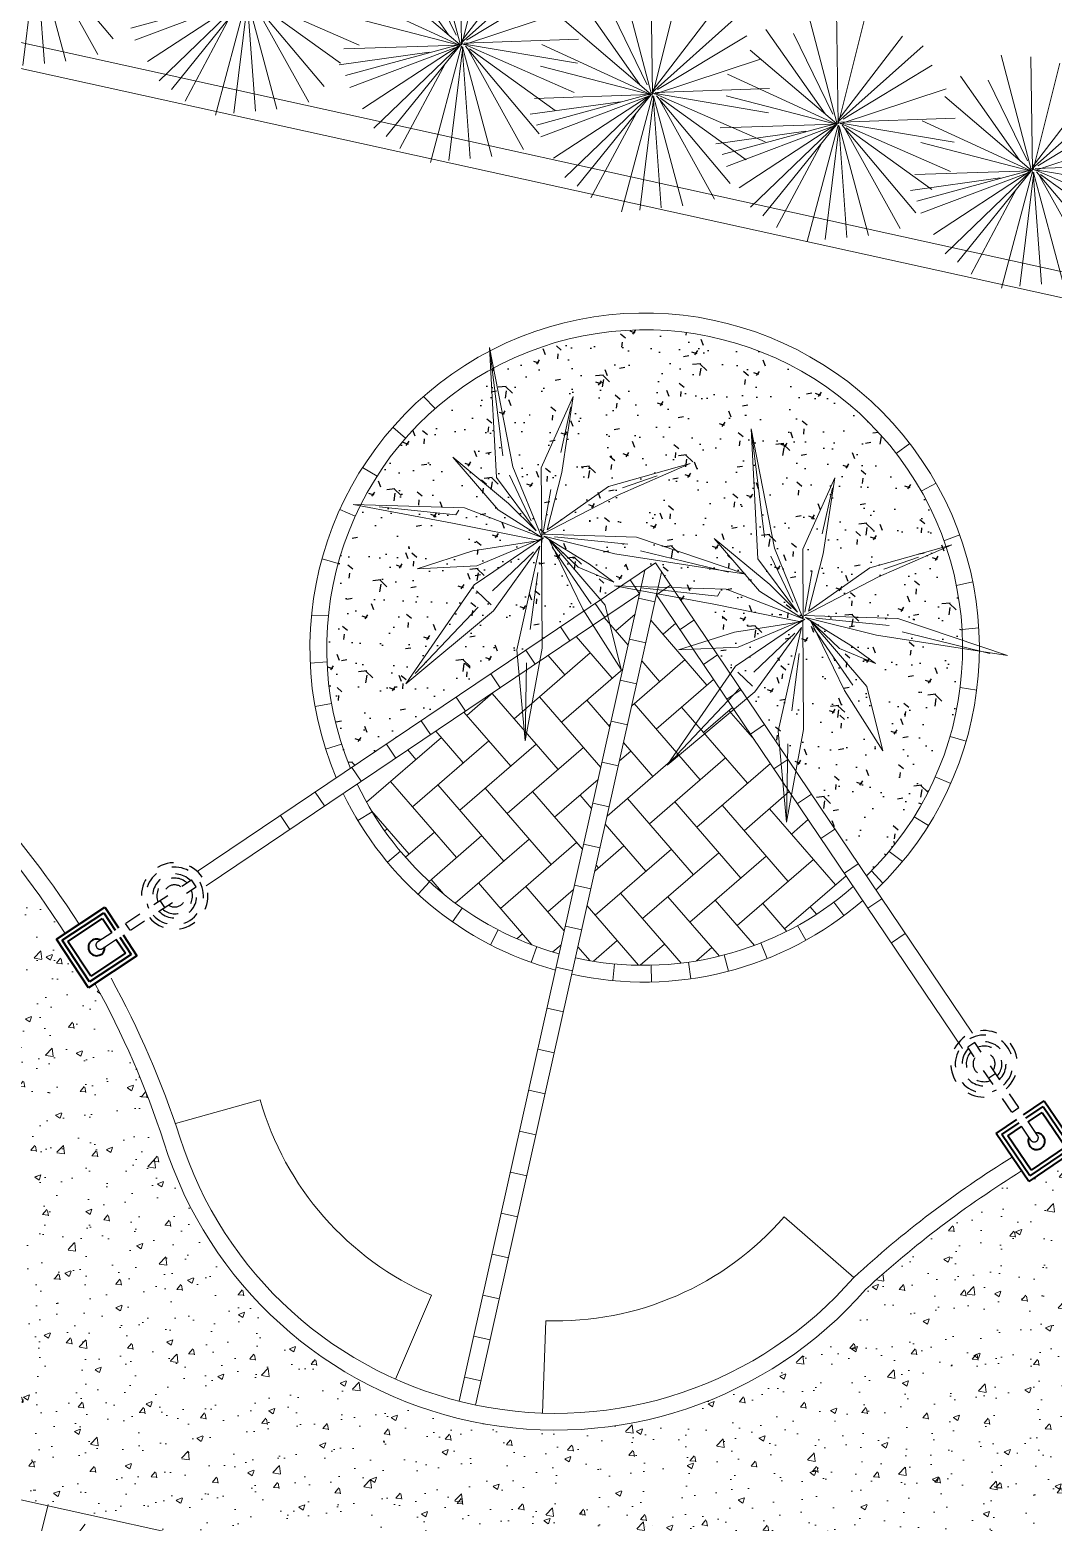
# Model space of a CAD drawing. Header units: metres. Extents: x 12093 to 20303, y 514 to 1412.
# Drawn here: x 19782.33 to 19788.42, y 686.67 to 695.55 of the extents above; entities that cross this region are included whole.
import ezdxf

# ---------------------------------------------------------------- set-up
doc = ezdxf.new("R2010")
doc.units = ezdxf.units.M
doc.linetypes.add('DASHED2', pattern=[9.525, 6.35, -3.175])
doc.layers.get('0').update_dxf_attribs({"lineweight": 13})
for name, color, linetype, lineweight in [('0-JARDI', 72, 'Continuous', 13), ('AMBI-GRASS', 104, 'Continuous', 20), ('grass', 64, 'Continuous', 13), ('JARDINERA', 132, 'Continuous', 40), ('Layer2', 43, 'Continuous', 20), ('MANZANAS-ORIGINALES', 147, 'Continuous', 9), ('SARDINEL', 52, 'Continuous', 20), ('TEX', 81, 'Continuous', 13), ('text.-piso', 35, 'Continuous', 5)]:
    doc.layers.add(name, color=color, linetype=linetype, lineweight=lineweight)
for name, color, linetype in [('LINEA1', 1, 'Continuous'), ('Proyecciones', 52, 'DASHED2'), ('textura', 61, 'Continuous')]:
    doc.layers.add(name, color=color, linetype=linetype)
pattern_1 = [(50, (19136.99335, 73.14804), (0.36436934, -0.03187817), [0.0381, -0.4191]), (355, (19136.99335, 73.14804), (-0.07048565, 0.38211329), [0.03048, -0.33528]), (100.451, (19137.0237, 73.1454), (0.293885, 0.35023338), [0.03238, -0.35618]), (46.1842, (19136.99335, 73.24964), (0.54215808, -0.08408466), [0.05715, -0.62865]), (96.6356, (19137.03853, 73.24264), (0.47480847, 0.4948511), [0.04857, -0.53427]), (351.184, (19136.99335, 73.24964), (0.4748092, 0.49485024), [0.04572, -0.50292]), (21, (19137.04415, 73.22424), (0.30322976, -0.20453104), [0.0381, -0.4191]), (326, (19137.04415, 73.22424), (0.12360406, 0.36837593), [0.03048, -0.33528]), (71.4514, (19137.06942, 73.2072), (0.42683298, 0.16384572), [0.03238, -0.35618]), (37.5, (19136.99335, 73.14804), (0.006177207, 0.169110078), [0, -0.331216, 0, -0.34036, 0, -0.33655]), (7.5, (19136.99335, 73.14804), (0.133639325, 0.20036115), [0, -0.194056, 0, -0.323596, 0, -0.12827]), (327.5, (19136.88007, 73.14804), (0.27118119, -0.011457488), [0, -0.127, 0, -0.39624, 0, -0.52578]), (317.5, (19136.82927, 73.14804), (0.29625836, 0.05085298), [0, -0.1651, 0, -0.263144, 0, -0.37338])]

# ---------------------------------------------------------------- blocks, each defined once
blk = doc.blocks.new('Arbust11')
for p, q in [((0.0378, 0.4871), (-0.0937, 0.9403)), ((0.0408, 0.4825), (0.0377, 0.9348)), ((0.0408, 0.5449), (0.1405, 0.941)), ((-0.1618, 0.888), (0.0377, 0.4856)), ((0.0439, 0.4856), (0.3088, 0.8724)), ((0.0595, 0.5199), (0.1997, 0.8474)), ((-0.0621, 0.5573), (-0.3332, 0.7944)), ((0.0377, 0.4856), (-0.274, 0.8225)), ((0.0439, 0.4794), (0.3805, 0.7788)), ((-0.3488, 0.7476), (0.0408, 0.4856)), ((0.0283, 0.4856), (-0.3738, 0.7039)), ((0.047, 0.4794), (0.4366, 0.6759)), ((0.0314, 0.4856), (-0.4049, 0.6104)), ((-0.433, 0.5262), (0.0439, 0.4825)), ((0.0439, 0.4825), (-0.4267, 0.4669)), ((-0.0527, 0.4794), (-0.4267, 0.3952)), ((0.0408, 0.4762), (-0.3893, 0.2673)), ((0.047, 0.4856), (0.499, 0.4263)), ((0.0501, 0.4794), (0.2901, 0.0832)), ((0.0533, 0.4887), (0.474, 0.5137)), ((0.0564, 0.4762), (0.3649, 0.1425)), ((0.072, 0.4762), (0.4647, 0.3484)), ((0.0408, 0.47), (-0.3364, 0.2174)), ((0.0408, 0.4731), (-0.274, 0.1581)), ((0.0377, 0.4669), (-0.2117, 0.0988)), ((0.0501, 0.4544), (-0.1088, 0.0209)), ((0.0501, 0.4638), (-0.0215, 0.0146)), ((0.0501, 0.4731), (0.4304, 0.2454)), ((0.0533, 0.47), (0.1935, 0.0177)), ((0.0533, 0.4451), (0.0907, 0.0271))]:
    blk.add_line(p, q)
blk = doc.blocks.new('fghgg')
at = {"layer": 'JARDINERA'}
for p, q in [((19983.6623, 670.5354), (19983.6623, 670.8816)), ((19983.6623, 670.8816), (19983.8107, 670.8816)), ((19983.687, 670.5601), (19983.687, 670.8569)), ((19983.687, 670.8569), (19983.8107, 670.8569)), ((19983.7117, 670.5848), (19983.7117, 670.8321)), ((19983.7117, 670.8321), (19983.8107, 670.8321)), ((19983.8601, 670.8816), (19984.0085, 670.8816)), ((19983.8601, 670.8569), (19983.9838, 670.8569)), ((19983.8601, 670.8321), (19983.9591, 670.8321)), ((19983.9591, 670.8321), (19983.9591, 670.5848)), ((19983.9838, 670.8569), (19983.9838, 670.5601)), ((19984.0085, 670.8816), (19984.0085, 670.5354)), ((19983.9838, 670.5601), (19983.687, 670.5601)), ((19983.9591, 670.5848), (19983.7117, 670.5848)), ((19984.0085, 670.5354), (19983.6623, 670.5354))]:
    blk.add_line(p, q, dxfattribs=at)
blk.add_arc((19983.8354, 670.7085), 0.0495, 120, 60, dxfattribs=at)
at = {"layer": 'Proyecciones', "ltscale": 0.005}
for p, q in [((19983.8601, 671.401), (19983.8107, 671.401)), ((19983.8107, 670.7332), (19983.8107, 671.401)), ((19983.8601, 670.7332), (19983.8601, 671.401)), ((19983.8601, 671.1784), (19983.8107, 671.1784)), ((19983.8601, 670.9311), (19983.8107, 670.9311))]:
    blk.add_line(p, q, dxfattribs=at)
for centre, radius, start, end in [((19983.8354, 671.265), 0.1979, 277.18076, 262.81924), ((19983.8354, 671.265), 0.1714, 278.29892, 261.70108), ((19983.8354, 671.265), 0.1309, 100.89339, 259.10661), ((19983.8354, 671.265), 0.1061, 103.47486, 256.52514), ((19983.8354, 671.265), 0.1309, 280.89339, 79.10661), ((19983.8354, 671.265), 0.1061, 283.47486, 76.52514), ((19983.8354, 671.265), 0.0657, 112.12793, 247.87207), ((19983.8354, 671.265), 0.0657, 292.12793, 67.87207), ((19983.8354, 670.7332), 0.0247, 180, 0)]:
    blk.add_arc(centre, radius, start, end, dxfattribs=at)
at = {"layer": 'SARDINEL'}
blk.add_line((19983.7117, 670.5848), (19983.7117, 670.5848), dxfattribs=at)
blk = doc.blocks.new('0Q62D')
at = {"color": 0, "linetype": 'ByBlock'}
for p, q in [((-0.05, 1.11), (0.07, 0.48)), ((-0.03, 0.53), (-0.05, 1.11)), ((-0.03, 0.96), (0.02, 0.52)), ((-0.33, 0.67), (-0.16, 0.38)), ((-0.24, 0.34), (-0.33, 0.67)), ((0.1, 0.29), (0.34, 0.61)), ((0.34, 0.61), (0.15, 0.24)), ((-0.99, 0.59), (-0.35, 0.33)), ((-0.47, 0.19), (-0.99, 0.59)), ((-0.47, 0.28), (-0.92, 0.55)), ((-0.02, 0.02), (-0.03, 0.53)), ((0.02, 0.52), (0.05, 0.51)), ((0.28, 0.34), (1, 0.54)), ((1, 0.54), (0.36, 0.26)), ((1, 0.54), (0.41, 0.33)), ((0.07, 0.48), (0, 0.01)), ((-0.16, 0.38), (-0.02, 0.02)), ((-0.44, 0.21), (-0.38, 0.31)), ((-0.35, 0.33), (0, 0)), ((0, 0), (-0.24, 0.34)), ((0, 0.01), (0.1, 0.29)), ((0.36, 0.26), (0, 0.01)), ((0.03, 0.05), (0.28, 0.34)), ((0.08, 0.09), (0.31, 0.27)), ((-0.05, 0.01), (-0.47, 0.19)), ((-0.09, 0.04), (-0.36, 0.22)), ((0.15, 0.24), (0.03, 0.05)), ((0, 0.01), (0.39, 0.1)), ((0.39, 0.1), (0.83, 0.01)), ((-1.16, -0.15), (-0.66, 0.01)), ((-0.66, 0.01), (-0.05, 0.01)), ((-0.01, 0.01), (-0.62, -0.13)), ((0.01, 0), (-0.09, -0.29)), ((0, -0.42), (0.01, 0)), ((0.02, 0.01), (0.12, -0.52)), ((0.33, -0.36), (0.02, 0.01)), ((0.04, 0.01), (0.28, 0.02)), ((0.83, 0.01), (0.39, -0.02)), ((0.77, 0.01), (0.5, 0.01)), ((-1.16, -0.15), (-0.72, -0.06)), ((-0.2, -0.01), (-0.53, -0.04)), ((-0.35, -0.31), (-0.01, -0.04)), ((-0.04, -0.06), (-0.31, -0.35)), ((0, -0.03), (-0.3, -0.43)), ((-0.12, -0.23), (0, -0.03)), ((0.02, -0.06), (0.07, -0.48)), ((0.05, -0.01), (0.37, -0.3)), ((0.39, -0.02), (0.05, -0.01)), ((-0.62, -0.13), (-1.16, -0.15)), ((-0.16, -0.45), (-0.12, -0.23)), ((-0.64, -0.6), (-0.35, -0.31)), ((-0.09, -0.29), (-0.16, -0.45)), ((0.37, -0.3), (0.6, -0.73)), ((0.05, -1.18), (0, -0.42)), ((0.6, -0.73), (0.33, -0.36)), ((0.49, -0.56), (0.38, -0.38)), ((-0.3, -0.43), (-0.64, -0.6)), ((0.04, -1.08), (0.05, -0.56)), ((0.12, -0.52), (0.05, -1.18))]:
    blk.add_line(p, q, dxfattribs=at)
blk = doc.blocks.new('Arbust21')
at = {"layer": '0-JARDI'}
blk.add_blockref('0Q62D', (-0.0237, -0.008), dxfattribs=at)

msp = doc.modelspace()

# ---------------------------------------------------------------- hatches: boundary and pattern name
at = {"layer": 'grass'}
h = msp.add_hatch(dxfattribs=at)
h.set_pattern_fill('AR-CONC', color=256, scale=0.002, style=0)
h.set_pattern_definition(pattern_1)
h.paths.add_polyline_path([(19782.4852, 690.1382), (19782.5367, 690.1721, 0.02702), (19782.1925, 690.6514), (19782.0801, 689.9252), (19782.7955, 689.7213, 0.007937), (19782.714, 689.8743), (19782.6757, 689.8491)])
h = msp.add_hatch(dxfattribs=at)
h.set_pattern_fill('AR-CONC', color=256, scale=0.002, style=0)
h.set_pattern_definition(pattern_1)
h.paths.add_polyline_path([(19782.7955, 689.7213), (19782.0801, 689.9252), (19781.9647, 689.179), (19783.1276, 688.9232, -0.000686), (19783.1255, 688.9296, 0.039325)])
h = msp.add_hatch(dxfattribs=at)
h.set_pattern_fill('AR-CONC', color=256, scale=0.002, style=0)
h.set_pattern_definition(pattern_1)
h.paths.add_polyline_path([(19783.1303, 688.9146, -0.000916), (19783.1276, 688.9232), (19781.9647, 689.179), (19781.8263, 688.2849), (19782.8674, 688.0156)])
h = msp.add_hatch(dxfattribs=at)
h.set_pattern_fill('AR-CONC', color=256, scale=0.002, style=0)
h.set_pattern_definition(pattern_1)
h.paths.add_polyline_path([(19788.8877, 689.1215, 0.01835), (19788.5365, 688.9281), (19788.5628, 688.8893), (19788.2763, 688.6949), (19788.2333, 688.7583, 0.006558), (19788.0941, 688.6692), (19788.1635, 687.8151), (19789.1717, 687.5933)])
h = msp.add_hatch(dxfattribs=at)
h.set_pattern_fill('AR-CONC', color=256, scale=0.002, style=0)
h.set_pattern_definition(pattern_1)
h.paths.add_polyline_path([(19783.1303, 688.9146), (19782.8674, 688.0156), (19783.9541, 687.7345, -0.150302)])
h = msp.add_hatch(dxfattribs=at)
h.set_pattern_fill('AR-CONC', color=256, scale=0.002, style=0)
h.set_pattern_definition(pattern_1)
h.paths.add_polyline_path([(19788.0941, 688.6692, 0.039695), (19787.306, 688.0552, -0.005874), (19787.2677, 688.0122), (19788.1635, 687.8151)])
h = msp.add_hatch(dxfattribs=at)
h.set_pattern_fill('AR-CONC', color=256, scale=0.002, style=0)
h.set_pattern_definition(pattern_1)
h.paths.add_polyline_path([(19781.8263, 688.2849), (19781.7168, 687.5766), (19782.6763, 687.3622), (19782.8674, 688.0156)])
h = msp.add_hatch(dxfattribs=at)
h.set_pattern_fill('AR-CONC', color=256, scale=0.002, style=0)
h.set_pattern_definition(pattern_1)
h.paths.add_polyline_path([(19783.9541, 687.7345), (19782.8674, 688.0156), (19782.6763, 687.3622), (19783.8064, 687.1096)])
h = msp.add_hatch(dxfattribs=at)
h.set_pattern_fill('AR-CONC', color=256, scale=0.002, style=0)
h.set_pattern_definition(pattern_1)
h.paths.add_polyline_path([(19788.268, 687.7921), (19787.2677, 688.0122, -0.038642), (19786.992, 687.7539), (19786.9921, 687.4183), (19788.123, 687.0236)])
h = msp.add_hatch(dxfattribs=at)
h.set_pattern_fill('AR-CONC', color=256, scale=0.002, style=0)
h.set_pattern_definition(pattern_1)
h.paths.add_polyline_path([(19789.701, 687.4769), (19788.268, 687.7921), (19788.123, 687.0236), (19789.4838, 686.5486)])
h = msp.add_hatch(dxfattribs=at)
h.set_pattern_fill('AR-CONC', color=256, scale=0.002, style=0)
h.set_pattern_definition(pattern_1)
h.paths.add_polyline_path([(19784.912, 687.2782, -0.109664), (19783.9541, 687.7345), (19783.8064, 687.1096), (19784.5306, 686.9478), (19784.8267, 686.8902)])
h = msp.add_hatch(dxfattribs=at)
h.set_pattern_fill('AR-CONC', color=256, scale=0.002, style=0)
h.set_pattern_definition(pattern_1)
h.paths.add_polyline_path([(19786.992, 687.7539, -0.040393), (19786.665, 687.5325), (19786.9921, 687.4183)])
h = msp.add_hatch(dxfattribs=at)
h.set_pattern_fill('AR-CONC', color=256, scale=0.002, style=0)
h.set_pattern_definition(pattern_1)
h.paths.add_polyline_path([(19782.6763, 687.3622), (19781.7168, 687.5766), (19781.6191, 686.9453), (19782.4979, 686.752)])
h = msp.add_hatch(dxfattribs=at)
h.set_pattern_fill('AR-CONC', color=256, scale=0.002, style=0)
h.set_pattern_definition(pattern_1)
h.paths.add_polyline_path([(19786.9921, 687.4183), (19786.665, 687.5325, -0.091342), (19785.8264, 687.2434), (19785.7926, 686.7021), (19786.9925, 686.4684)])
h = msp.add_hatch(dxfattribs=at)
h.set_pattern_fill('AR-CONC', color=256, scale=0.002, style=0)
h.set_pattern_definition(pattern_1)
h.paths.add_polyline_path([(19782.6763, 687.3622), (19782.4979, 686.752), (19783.6613, 686.496), (19783.8064, 687.1096)])
h = msp.add_hatch(dxfattribs=at)
h.set_pattern_fill('AR-CONC', color=256, scale=0.002, style=0)
h.set_pattern_definition(pattern_1)
h.paths.add_polyline_path([(19788.123, 687.0236), (19786.9921, 687.4183), (19786.9925, 686.4684), (19787.9819, 686.2757)])
h = msp.add_hatch(dxfattribs=at)
h.set_pattern_fill('AR-CONC', color=256, scale=0.002, style=0)
h.set_pattern_definition(pattern_1)
h.paths.add_polyline_path([(19785.8264, 687.2434, -0.094279), (19784.912, 687.2782), (19784.8267, 686.8902), (19785.7926, 686.7021)])
h = msp.add_hatch(dxfattribs=at)
h.set_pattern_fill('AR-CONC', color=256, scale=0.002, style=0)
h.set_pattern_definition(pattern_1)
h.paths.add_polyline_path([(19784.8267, 686.8902), (19784.5306, 686.9478), (19783.8064, 687.1096), (19783.6613, 686.496), (19784.6901, 686.2696)])
h = msp.add_hatch(dxfattribs=at)
h.set_pattern_fill('AR-CONC', color=256, scale=0.002, style=0)
h.set_pattern_definition(pattern_1)
h.paths.add_polyline_path([(19789.4838, 686.5486), (19788.123, 687.0236), (19787.9819, 686.2757), (19789.3573, 686.0079)])
h = msp.add_hatch(dxfattribs=at)
h.set_pattern_fill('AR-CONC', color=256, scale=0.002, style=0)
h.set_pattern_definition(pattern_1)
h.paths.add_polyline_path([(19785.7926, 686.7021), (19784.8267, 686.8902), (19784.6901, 686.2696), (19785.7511, 686.0362)])
h = msp.add_hatch(dxfattribs=at)
h.set_pattern_fill('AR-CONC', color=256, scale=0.002, style=0)
h.set_pattern_definition(pattern_1)
h.paths.add_polyline_path([(19786.9925, 686.4684), (19785.7926, 686.7021), (19785.7511, 686.0362), (19786.9929, 685.763)])
at = {"layer": 'text.-piso', "ltscale": 5}
h = msp.add_hatch(dxfattribs=at)
h.set_pattern_fill('AR-HBONE', color=256, scale=0.05, angle=445.87623, style=0)
h.set_pattern_definition([(130.8762252, (18628.9503, -5504.99685), (-0.282110441, 0.020339594), [0.6, -0.2]), (220.8762252, (18628.81942, -5504.84563), (-0.282110441, 0.020339594), [0.6, -0.2])])
h.paths.add_polyline_path([(19784.2771, 691.0613, 0.217529), (19785.4795, 690.0511), (19785.958, 692.1927)])
h.paths.add_polyline_path([(19786.0594, 692.1879), (19785.5766, 690.0269, 0.238763), (19787.2309, 690.4516)])
at = {"layer": 'textura', "ltscale": 5}
h = msp.add_hatch(dxfattribs=at)
h.set_pattern_fill('AR-CONC', color=256, scale=0.002, angle=450, style=0)
h.set_pattern_definition([(140, (0, 0), (0.031878171, 0.364369338), [0.0381, -0.4191]), (85, (0, 0), (-0.382113286, -0.070485652), [0.03048, -0.33528]), (190.451, (0.00266, 0.03036), (-0.3502333756, 0.2938850033), [0.03238, -0.35618]), (136.1842, (-0.1016, 0), (0.084084656, 0.542158082), [0.05715, -0.62865]), (186.6356, (-0.0946, 0.0452), (-0.494851112, 0.474808469), [0.04857, -0.53427]), (81.184, (-0.1016, 0), (-0.494850236, 0.474809212), [0.04572, -0.50292]), (111, (-0.0762, 0.0508), (0.204531037, 0.3032297597), [0.0381, -0.4191]), (56, (-0.0762, 0.0508), (-0.368375932, 0.123604057), [0.03048, -0.33528]), (161.4514, (-0.05916, 0.07607), (-0.1638457154, 0.4268329815), [0.03238, -0.35618]), (127.5, (0, 0), (-0.16911007775, 0.0061772065), [0, -0.331216, 0, -0.34036, 0, -0.33655]), (97.5, (0, 0), (-0.2003611496, 0.133639325), [0, -0.194056, 0, -0.323596, 0, -0.12827]), (57.5, (0, -0.11328), (0.011457488, 0.2711811903), [0, -0.127, 0, -0.39624, 0, -0.52578]), (47.5, (0, -0.16408), (-0.050852982, 0.2962583628), [0, -0.1651, 0, -0.263144, 0, -0.37338])])
h.paths.add_polyline_path([(19784.2362, 691.1543), (19786.0526, 692.3769), (19787.3092, 690.5143, 1.881097)])

# ---------------------------------------------------------------- linework, layer by layer
at = {"layer": 'Layer2'}
for p, q in [((19783.6989, 689.1826), (19783.1939, 689.0401)), ((19786.8188, 688.4855), (19787.2342, 688.1251)), ((19784.5051, 687.5192), (19784.7197, 688.0189)), ((19785.381, 687.3172), (19785.3997, 687.8669))]:
    msp.add_line(p, q, dxfattribs=at)
for centre, radius, start, end in [((19777.9331, 687.2296), 5.5636, 32.60057, 77.21547), ((19777.9331, 687.2296), 5.4636, 32.58604, 77.21129), ((19777.9352, 687.2306), 5.4614, 18.12479, 28.9516), ((19777.9359, 687.231), 5.5605, 18.11158, 28.75281), ((19785.4293, 689.6709), 1.798, 195.75884, 246.75702), ((19785.4608, 689.6639), 2.348, 197.45514, 319.05166), ((19785.4608, 689.6639), 2.448, 197.45514, 318.91618), ((19791.5609, 683.4065), 6.4019, 121.90782, 132.51911), ((19791.5609, 683.4065), 6.3019, 121.87218, 132.46797), ((19785.4608, 689.6639), 1.798, 268.05348, 319.05166)]:
    msp.add_arc(centre, radius, start, end, dxfattribs=at)
at = {"layer": 'MANZANAS-ORIGINALES'}
for p, q in [((19812.0766, 688.9165), (19714.4771, 710.3909)), ((19812.1909, 688.7378), (19714.4448, 710.2444)), ((19803.5345, 682.1234), (19712.657, 702.1187))]:
    msp.add_line(p, q, dxfattribs=at)
at = {"layer": 'text.-piso', "ltscale": 5}
for p, q in [((19784.741, 693.2952), (19784.6723, 693.3679)), ((19784.5644, 693.1186), (19784.489, 693.1842)), ((19787.5671, 693.0884), (19787.4866, 693.0291)), ((19784.3952, 692.8936), (19784.309, 692.9445)), ((19787.7237, 692.8525), (19787.6362, 692.8039)), ((19784.2652, 692.655), (19784.1733, 692.6945)), ((19787.8651, 692.5436), (19787.7713, 692.5089)), ((19784.1633, 692.3739), (19784.0673, 692.4019)), ((19786.0526, 692.3769), (19783.3241, 690.5403)), ((19784.8845, 687.3877), (19785.9897, 692.3346)), ((19784.9819, 687.3652), (19786.0894, 692.3222)), ((19786.0526, 692.3769), (19787.9413, 689.5775)), ((19785.958, 692.1927), (19785.9022, 692.2757)), ((19786.0594, 692.1879), (19786.1423, 692.2438)), ((19787.9428, 692.2642), (19787.8453, 692.242)), ((19785.958, 692.1927), (19783.3779, 690.456)), ((19785.7506, 692.0531), (19785.6948, 692.1361)), ((19785.9524, 692.1673), (19786.05, 692.1455)), ((19786.0594, 692.1879), (19787.881, 689.4881)), ((19784.1051, 692.0633), (19784.0049, 692.0669)), ((19785.5433, 691.9135), (19785.4874, 691.9965)), ((19786.1993, 691.9807), (19786.2821, 692.0366)), ((19787.9784, 691.9902), (19787.8788, 691.9803)), ((19785.8979, 691.9234), (19785.9954, 691.9015)), ((19785.9844, 691.8727), (19785.9844, 691.8727)), ((19785.9844, 691.8727), (19785.9844, 691.8727)), ((19783.9974, 691.7797), (19784.0971, 691.7884)), ((19785.3359, 691.7739), (19785.28, 691.8569)), ((19786.3391, 691.7734), (19786.422, 691.8293)), ((19785.1285, 691.6343), (19785.0726, 691.7173)), ((19785.8433, 691.6794), (19785.9409, 691.6576)), ((19786.4789, 691.5662), (19786.5618, 691.6221)), ((19787.9661, 691.62), (19787.8674, 691.6361)), ((19784.0261, 691.5217), (19784.1242, 691.5413)), ((19784.9211, 691.4947), (19784.8652, 691.5777)), ((19784.7137, 691.3551), (19784.6578, 691.4381)), ((19785.7888, 691.4354), (19785.8864, 691.4136)), ((19786.6187, 691.3589), (19786.7016, 691.4149)), ((19787.9031, 691.3158), (19787.8073, 691.3447)), ((19784.0885, 691.2686), (19784.1838, 691.2988)), ((19784.5063, 691.2155), (19784.4504, 691.2985)), ((19784.3013, 691.0776), (19784.2455, 691.1605)), ((19785.7343, 691.1914), (19785.8319, 691.1696)), ((19786.7586, 691.1517), (19786.8414, 691.2076)), ((19787.8111, 691.0636), (19787.7192, 691.1031)), ((19784.0829, 690.9306), (19784.0271, 691.0135)), ((19786.8984, 690.9445), (19786.9813, 691.0004)), ((19784.3663, 690.8954), (19784.2807, 690.8437)), ((19785.6798, 690.9474), (19785.7774, 690.9256)), ((19783.8755, 690.791), (19783.8197, 690.8739)), ((19787.6794, 690.8152), (19787.5928, 690.8653)), ((19787.0382, 690.7372), (19787.1211, 690.7931)), ((19784.5338, 690.6608), (19784.457, 690.5966)), ((19785.6253, 690.7034), (19785.7229, 690.6816)), ((19787.4443, 690.6603), (19787.5249, 690.6008)), ((19787.178, 690.53), (19787.2609, 690.5859)), ((19787.4076, 690.471), (19787.3389, 690.5438)), ((19784.7068, 690.4795), (19784.6392, 690.4058)), ((19785.5708, 690.4594), (19785.6684, 690.4376)), ((19787.1754, 690.2781), (19787.1156, 690.3582)), ((19787.3178, 690.3227), (19787.4007, 690.3787)), ((19784.9023, 690.3228), (19784.845, 690.2408)), ((19785.1167, 690.1933), (19785.0708, 690.1045)), ((19785.5163, 690.2155), (19785.6139, 690.1937)), ((19786.8996, 690.2187), (19786.948, 690.1312)), ((19785.3465, 690.0933), (19785.3127, 689.9992)), ((19786.6805, 690.1152), (19786.7173, 690.0222)), ((19787.4577, 690.1155), (19787.5406, 690.1714)), ((19786.2488, 690.001), (19786.2628, 689.9019)), ((19786.4622, 690.0438), (19786.4874, 689.947)), ((19785.4617, 689.9715), (19785.5593, 689.9497)), ((19785.8086, 689.9906), (19785.7993, 689.891)), ((19786.028, 689.9829), (19786.0303, 689.8829)), ((19785.4072, 689.7275), (19785.5048, 689.7057)), ((19785.3527, 689.4835), (19785.4503, 689.4617)), ((19785.2982, 689.2395), (19785.3958, 689.2177)), ((19785.2437, 688.9955), (19785.3413, 688.9737)), ((19785.1892, 688.7516), (19785.2868, 688.7298)), ((19785.1347, 688.5076), (19785.2323, 688.4858)), ((19785.0802, 688.2636), (19785.1777, 688.2418)), ((19785.0256, 688.0196), (19785.1232, 687.9978)), ((19784.9711, 687.7756), (19785.0687, 687.7538)), ((19784.9166, 687.5316), (19785.0142, 687.5098))]:
    msp.add_line(p, q, dxfattribs=at)
for centre, radius, start, end in [((19785.9886, 691.871), 1.9934, 313.70859, 202.83965), ((19785.9886, 691.871), 1.8934, 314.22634, 202.24505), ((19785.9844, 691.8727), 1.9903, 205.85022, 254.65386), ((19785.9844, 691.8727), 1.8903, 205.41889, 254.50818), ((19785.9844, 691.8727), 1.8903, 257.54049, 311.25536), ((19785.9844, 691.8727), 1.9903, 257.5337, 310.88938)]:
    msp.add_arc(centre, radius, start, end, dxfattribs=at)
at = {"layer": 'textura'}
msp.add_arc((19785.9886, 691.871), 1.5153, 205.9428, 205.96258, dxfattribs=at)

# ---------------------------------------------------------------- block references
at = {"layer": 'AMBI-GRASS', "ltscale": 0.05, "xscale": 1.499999999998325, "yscale": 1.499999999998325, "zscale": 1.499999999998325, "rotation": 49.16166176348414}
for p in [(19782.862, 695.5061), (19784.1184, 695.2218), (19785.3983, 694.9402), (19786.5357, 694.6458), (19787.6413, 694.4698), (19788.7994, 694.1924), (19782.7748, 685.615), (19784.0547, 685.3335)]:
    msp.add_blockref('Arbust11', p, dxfattribs=at)
at = {"layer": 'LINEA1', "xscale": 1.036682615631029, "yscale": 1.036682615631029, "zscale": 1.036682615631029, "rotation": 77.44387887381478}
for p in [(19785.3837, 692.5513), (19786.9406, 692.0677)]:
    msp.add_blockref('Arbust21', p, dxfattribs=at)
at = {"layer": 'TEX', "lineweight": 20}
for p, rotation in [((8223.7699, 17005.5443), 303.3940264516638), ((3627.3687, -11085.0658), 34.15279565776102)]:
    msp.add_blockref('fghgg', p, dxfattribs=dict(at, rotation=rotation))

doc.saveas('drawing.dxf')
